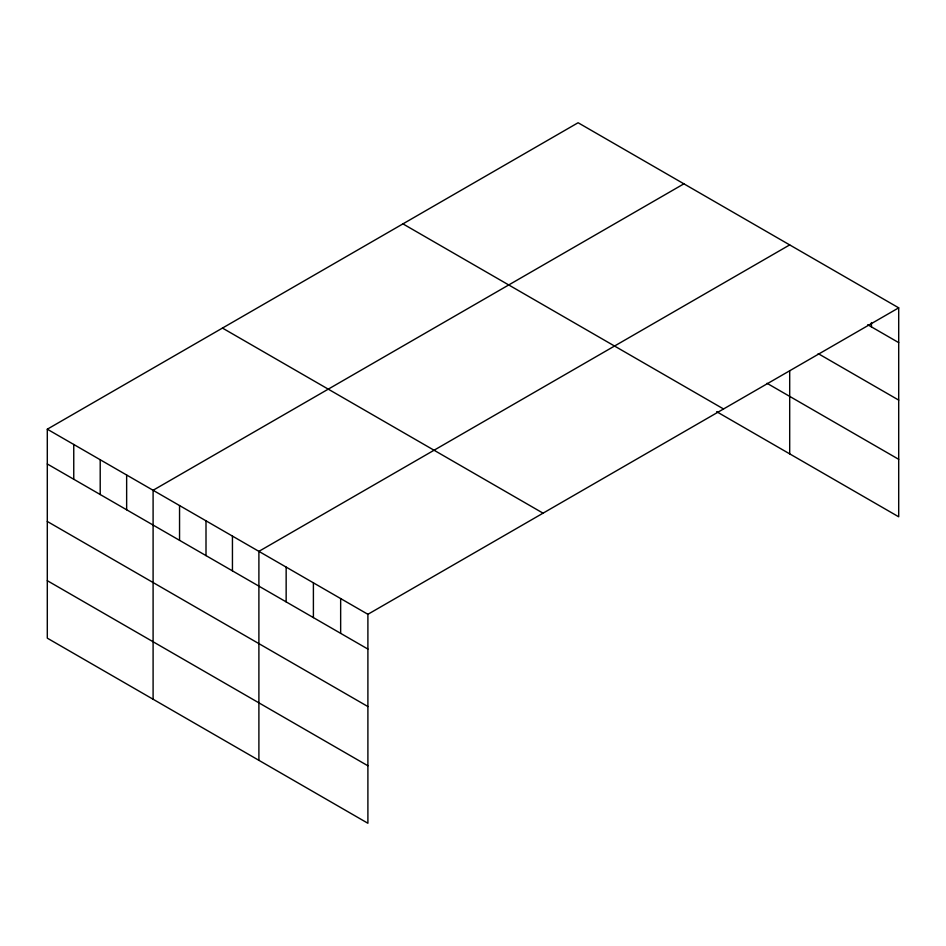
<?xml version="1.0" encoding="UTF-8"?>
<svg xmlns="http://www.w3.org/2000/svg" width="946" height="946" viewBox="0 0 946 946"><rect width="100%" height="100%" fill="white"/><g stroke="black" fill="none" stroke-linecap="round" stroke-linejoin="round"><path stroke-width="1.42" d="M47.3 429.2L367.899 614.297L367.899 823.257L47.3 638.16L47.3 429.2L578.101 122.744L898.7 307.84L898.7 516.8L716.642 411.687M683.899 183.831L153.098 490.276L153.098 699.236M789.697 244.908L258.897 551.364L258.897 760.324M367.899 614.297L898.7 307.84M867.73 324.738L898.7 342.618M818.184 353.615L898.7 400.099M767.029 383.296L898.7 459.318M402.937 223.871L723.536 408.968M222.464 328.073L543.063 513.17M47.3 463.978L367.899 649.074M47.3 521.459L367.899 706.556M47.3 580.678L367.899 765.775M871.443 322.539L871.443 326.89M789.697 371.009L789.697 453.867M340.655 598.558L340.655 633.347M313.398 582.831L313.398 617.608M286.153 567.092L286.153 601.881M232.444 536.098L232.444 570.876M206.003 520.82L206.003 555.598M179.551 505.554L179.551 540.332M126.646 475.01L126.646 509.788M100.205 459.744L100.205 494.522M73.753 444.466L73.753 479.244"/></g></svg>
